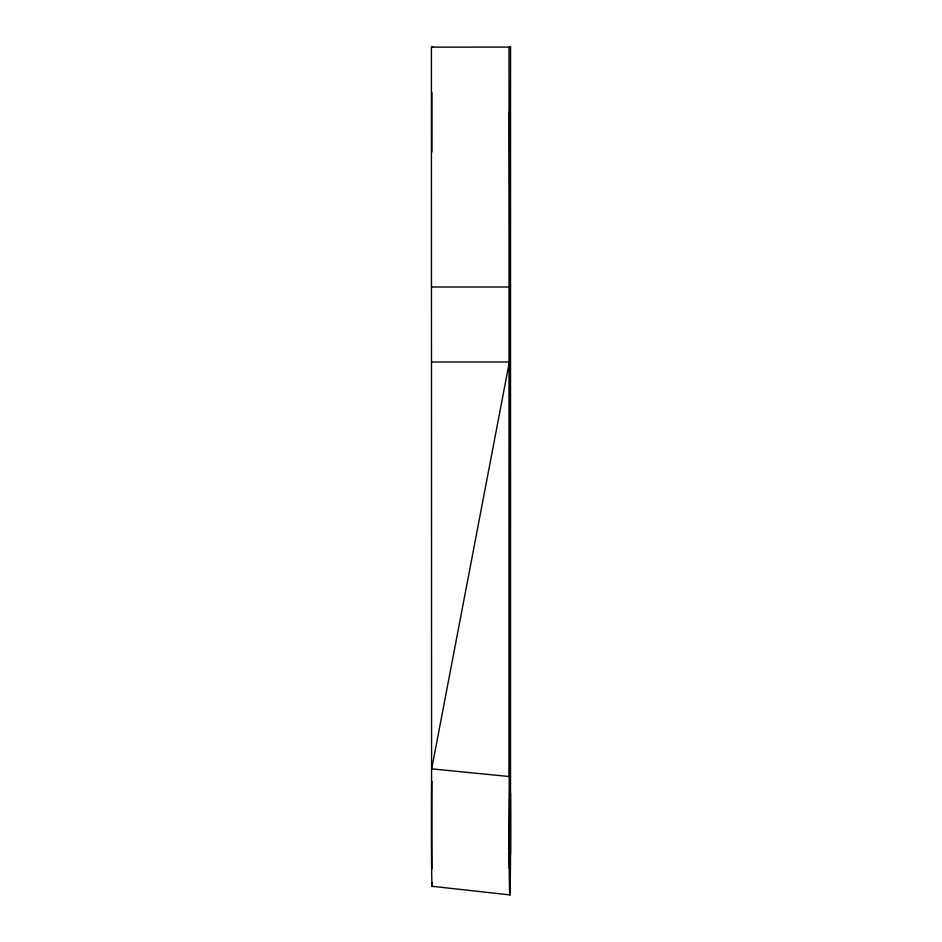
<?xml version="1.0" encoding="UTF-8"?>
<svg xmlns="http://www.w3.org/2000/svg" width="942" height="942" viewBox="0 0 942 942"><rect width="100%" height="100%" fill="white"/><g stroke="black" fill="none" stroke-linecap="round" stroke-linejoin="round"><path stroke-width="1.41" d="M432.943 47.1L431.412 47.159L431.577 778.151A66.423 0.73 -90 0 0 431.542 858.986A66.423 0.73 -90 0 0 432.39 882.36M509.292 830.314L509.775 776.561L509.881 874.883L509.292 830.314L509.245 868.3A67.459 0.742 -90 0 0 510.517 854.512L510.54 47.1L431.412 47.159M509.41 111.757L509.787 282.176L509.763 81.707L509.257 786.17A67.459 0.742 90 0 0 509.245 868.3M510.199 366.061L510.175 787.712L510.27 759.323M431.907 92.61L431.907 151.992M431.895 781.342L431.907 869.113M510.54 47.1L509.01 47.159L509.363 776.549L431.683 768.86L509.351 362.022L431.754 362.022M431.412 287.004L509.01 287.004M432.213 886.316L509.928 894.9M510.529 793.082A80.306 0.871 -90 0 1 510.517 854.512"/></g></svg>
